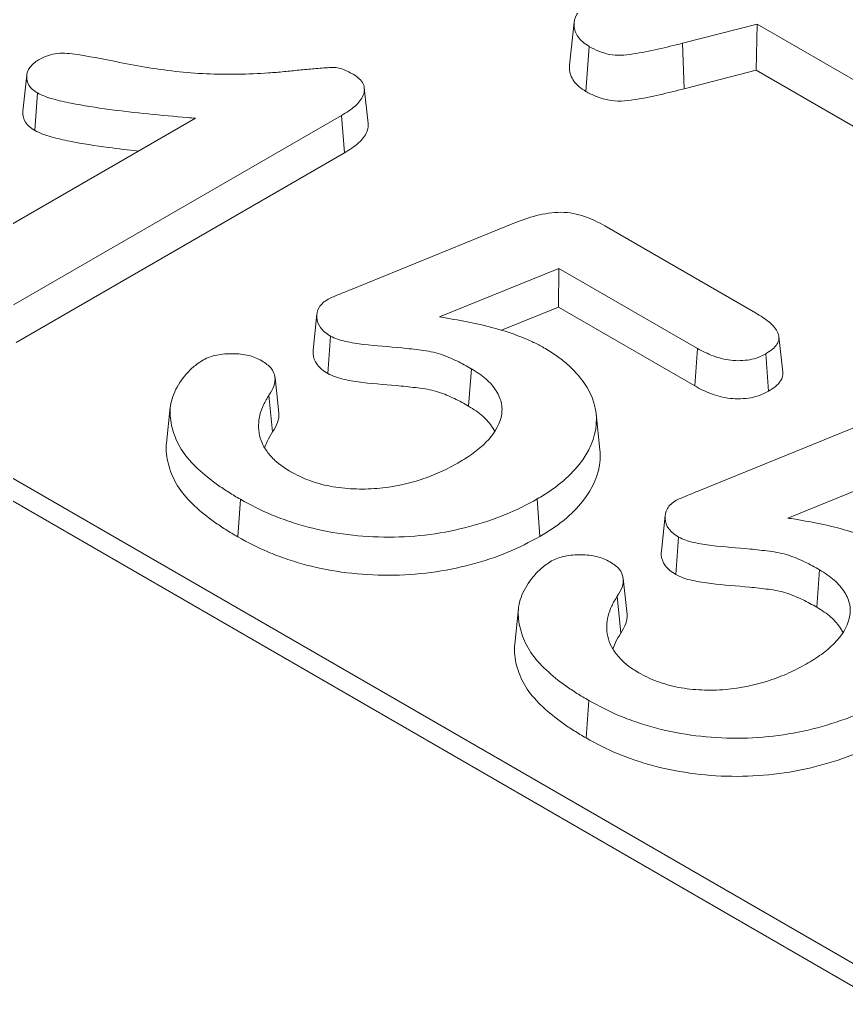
# Model space of a CAD drawing. Header units: millimetres. Extents: x 13 to 608, y 13 to 467.
# Drawn here: x 493.82 to 498.52, y 319.48 to 325.04 of the extents above; entities that cross this region are included whole.
import ezdxf

# ---------------------------------------------------------------- set-up
doc = ezdxf.new("R2010")
doc.units = ezdxf.units.MM
doc.header["$LTSCALE"] = 2.222222
doc.layers.add('Visible (ANSI)', color=7, linetype='Continuous', lineweight=9)
doc.layers.add('Visible Narrow (ANSI)', color=7, linetype='Continuous', lineweight=9)

msp = doc.modelspace()

# ---------------------------------------------------------------- linework, layer by layer
at = {"layer": 'Visible (ANSI)'}
for p, q in [((496.9449, 324.776), (496.9711, 325.0201)), ((498.0111, 325.0103), (497.5867, 324.9012)), ((498.0111, 325.0103), (498.0053, 324.7473)), ((498.9989, 324.44), (498.0111, 325.0103)), ((497.0563, 324.8829), (497.0376, 324.6273)), ((498.0053, 324.7473), (497.5973, 324.6424)), ((498.8586, 324.2546), (498.0053, 324.7473)), ((493.8372, 324.5156), (493.8591, 324.7191)), ((495.7777, 324.6474), (495.7996, 324.4442)), ((493.9192, 324.6187), (493.9039, 324.4055)), ((493.3164, 323.6084), (494.8173, 324.4749)), ((495.6491, 324.4908), (493.7842, 323.4141)), ((495.6491, 324.4908), (495.6649, 324.2779)), ((495.6649, 324.2779), (493.7995, 323.201)), ((490.9306, 323.9431), (507.9012, 314.1451)), ((495.7002, 323.5003), (496.6276, 323.8778)), ((497.1461, 323.8629), (498.0027, 323.3684)), ((496.884, 323.6214), (496.2052, 323.3456)), ((496.884, 323.6214), (496.8815, 323.4008)), ((497.672, 323.1664), (496.884, 323.6214)), ((496.8815, 323.4008), (496.5589, 323.2697)), ((497.6568, 322.9531), (496.8815, 323.4008)), ((495.487, 323.1573), (495.5089, 323.3606)), ((495.5854, 323.237), (495.5701, 323.0238)), ((498.1352, 323.2344), (498.1569, 323.0314)), ((497.672, 323.1664), (497.6568, 322.9531)), ((498.0605, 323.1359), (498.0759, 322.9227)), ((496.3867, 323.0511), (496.3711, 322.8382)), ((495.2703, 323.001), (495.2921, 322.7977)), ((495.2359, 322.9004), (495.2564, 322.6919)), ((494.653, 322.6285), (494.6748, 322.832)), ((497.096, 322.7942), (497.1178, 322.5908)), ((497.6801, 322.3572), (498.6075, 322.7347)), ((498.8639, 322.4783), (498.1851, 322.2025)), ((495.0741, 322.3087), (495.0587, 322.0955)), ((496.7612, 322.3109), (496.7766, 322.0978)), ((497.4669, 322.0142), (497.4888, 322.2175)), ((497.5653, 322.0939), (497.55, 321.8807)), ((498.3666, 321.908), (498.351, 321.6951)), ((497.2502, 321.8579), (497.272, 321.6546)), ((497.2158, 321.7573), (497.2363, 321.5488)), ((496.6329, 321.4854), (496.6547, 321.6889)), ((497.054, 321.1656), (497.0386, 320.9525))]:
    msp.add_line(p, q, dxfattribs=at)
for points, knots in [([(497.0563, 324.8829), (497.0429, 324.8916), (497.0302, 324.8998), (497.0095, 324.9171), (497.0008, 324.9268), (496.9794, 324.9572), (496.9719, 324.9791), (496.9693, 325.0235), (496.9743, 325.0454), (496.9931, 325.0763), (497.001, 325.0862), (497.0204, 325.1035), (497.0326, 325.1115), (497.0461, 325.1203)], [0, 0, 0, 0, 0.0000553088, 0.0000553088, 0.0001117692, 0.0001117692, 0.0002246901, 0.0002246901, 0.000337611, 0.000337611, 0.0003940714, 0.0003940714, 0.0004493143, 0.0004493143, 0.0004493143, 0.0004493143]), ([(497.5867, 324.9012), (497.4944, 324.8779), (497.4013, 324.8549), (497.2823, 324.8365), (497.2592, 324.8336), (497.214, 324.8321), (497.1928, 324.8338), (497.1503, 324.8422), (497.1297, 324.8486), (497.0921, 324.8639), (497.0747, 324.8731), (497.0563, 324.8829)], [0, 0, 0, 0, 0.0002897529, 0.0002897529, 0.0003622128, 0.0003622128, 0.0004346727, 0.0004346727, 0.0005071326, 0.0005071326, 0.0005783945, 0.0005783945, 0.0005783945, 0.0005783945]), ([(493.9262, 324.8066), (493.9413, 324.8146), (493.9553, 324.8219), (493.986, 324.8337), (494.0029, 324.8384), (494.0377, 324.8442), (494.0551, 324.845), (494.0926, 324.8435), (494.1118, 324.8413), (494.2099, 324.828), (494.2876, 324.8123), (494.3651, 324.7966), (494.3651, 324.7966), (494.3651, 324.7966), (494.3652, 324.7966)], [0, 0, 0, 0, 0.0000578435, 0.0000578435, 0.0001167059, 0.0001167059, 0.0001755683, 0.0001755683, 0.0002344307, 0.0002344307, 0.0004698802, 0.0004698802, 0.0004698802, 0.0004699587, 0.0004699587, 0.0004699587, 0.0004699587]), ([(493.9192, 324.6187), (493.9086, 324.6255), (493.8989, 324.6319), (493.8832, 324.6456), (493.8767, 324.6532), (493.8622, 324.6774), (493.8581, 324.6953), (493.8592, 324.7304), (493.8652, 324.7475), (493.8824, 324.7719), (493.8893, 324.7796), (493.9055, 324.7932), (493.9155, 324.7997), (493.9262, 324.8066)], [0, 0, 0, 0, 0.0000431469, 0.0000431469, 0.0000877019, 0.0000877019, 0.0001768119, 0.0001768119, 0.0002659218, 0.0002659218, 0.0003104768, 0.0003104768, 0.0003540597, 0.0003540597, 0.0003540597, 0.0003540597]), ([(494.3652, 324.7966), (494.3652, 324.7966), (494.3652, 324.7966), (494.3652, 324.7966), (494.4204, 324.7857), (494.4761, 324.7748), (494.5893, 324.7559), (494.6466, 324.7477), (494.8205, 324.7281), (494.9396, 324.7229), (495.1165, 324.726), (495.1753, 324.7284), (495.2633, 324.7344), (495.2925, 324.7369), (495.3507, 324.7426), (495.3788, 324.7456), (495.4364, 324.751), (495.4645, 324.7537), (495.5227, 324.7584), (495.5517, 324.7612), (495.5933, 324.7636), (495.6055, 324.7639), (495.6282, 324.7615), (495.6391, 324.7587), (495.673, 324.7474), (495.6929, 324.7369), (495.7139, 324.7255)], [0, 0, 0, 0, 0.000000081, 0.000000081, 0.000000081, 0.000172269, 0.000172269, 0.000344457, 0.000344457, 0.000688833, 0.000688833, 0.000861021, 0.000861021, 0.000947115, 0.000947115, 0.001033209, 0.001033209, 0.001119303, 0.001119303, 0.001205397, 0.001205397, 0.001248444, 0.001248444, 0.001291491, 0.001291491, 0.001376568, 0.001376568, 0.001376568, 0.001376568]), ([(497.0376, 324.6273), (497.0238, 324.6362), (497.0101, 324.6451), (496.9867, 324.6646), (496.9771, 324.6752), (496.9538, 324.7084), (496.9458, 324.732), (496.944, 324.7625), (496.9441, 324.7693), (496.9449, 324.776)], [0, 0, 0, 0, 0.0000613806, 0.0000613806, 0.0001227611, 0.0001227611, 0.0002455222, 0.0002455222, 0.0002801581, 0.0002801581, 0.0002801581, 0.0002801581]), ([(495.7139, 324.7255), (495.7274, 324.7167), (495.7398, 324.7084), (495.7596, 324.6905), (495.7671, 324.6808), (495.7762, 324.6602), (495.7782, 324.649), (495.7782, 324.6271), (495.7759, 324.6163), (495.7626, 324.584), (495.7469, 324.5629), (495.7042, 324.5253), (495.677, 324.5082), (495.6491, 324.4908)], [0, 0, 0, 0, 0.0000566402, 0.0000566402, 0.0001142383, 0.0001142383, 0.0001718363, 0.0001718363, 0.0002294344, 0.0002294344, 0.0003446305, 0.0003446305, 0.0004594425, 0.0004594425, 0.0004594425, 0.0004594425]), ([(497.5973, 324.6424), (497.5045, 324.6189), (497.4109, 324.5957), (497.2884, 324.5768), (497.2635, 324.5736), (497.2127, 324.572), (497.1871, 324.5739), (497.139, 324.5835), (497.1163, 324.5905), (497.0749, 324.6074), (497.0562, 324.6173), (497.0376, 324.6273)], [0, 0, 0, 0, 0.0003047867, 0.0003047867, 0.0003809833, 0.0003809833, 0.00045718, 0.00045718, 0.0005333766, 0.0005333766, 0.0006095733, 0.0006095733, 0.0006095733, 0.0006095733]), ([(494.8173, 324.4749), (494.8029, 324.4762), (494.7886, 324.4774), (494.7743, 324.4786), (494.6243, 324.4916), (494.4749, 324.5055), (494.2545, 324.5351), (494.1813, 324.5461), (494.0757, 324.5673), (494.0409, 324.5753), (493.9912, 324.5891), (493.9754, 324.5941), (493.947, 324.6052), (493.9333, 324.6118), (493.9192, 324.6187)], [0, 0, 0, 0, 0.0000429089, 0.0000429089, 0.0000429089, 0.0004926542, 0.0004926542, 0.0007175269, 0.0007175269, 0.0008299633, 0.0008299633, 0.0008861815, 0.0008861815, 0.0009408585, 0.0009408585, 0.0009408585, 0.0009408585]), ([(493.9039, 324.4055), (493.893, 324.4125), (493.882, 324.4196), (493.8639, 324.4354), (493.8566, 324.444), (493.8404, 324.4709), (493.8361, 324.49), (493.8369, 324.5112), (493.837, 324.5134), (493.8372, 324.5156)], [0, 0, 0, 0, 0.0000487659, 0.0000487659, 0.0000975318, 0.0000975318, 0.0001950636, 0.0001950636, 0.0002064146, 0.0002064146, 0.0002064146, 0.0002064146]), ([(494.494, 324.2883), (494.4367, 324.2944), (494.3797, 324.3012), (494.2491, 324.3187), (494.1754, 324.3298), (494.0679, 324.3514), (494.0326, 324.3595), (493.9811, 324.3738), (493.9644, 324.379), (493.933, 324.3913), (493.9185, 324.3984), (493.9039, 324.4055)], [0.0002807813, 0.0002807813, 0.0002807813, 0.0002807813, 0.0004553684, 0.0004553684, 0.0006830526, 0.0006830526, 0.0007968947, 0.0007968947, 0.0008538157, 0.0008538157, 0.0009107368, 0.0009107368, 0.0009107368, 0.0009107368]), ([(495.7996, 324.4442), (495.7999, 324.4407), (495.8001, 324.4373), (495.8001, 324.422), (495.7976, 324.4101), (495.7832, 324.3752), (495.7665, 324.353), (495.7211, 324.3131), (495.6928, 324.2954), (495.6649, 324.2779)], [0.0001662235, 0.0001662235, 0.0001662235, 0.0001662235, 0.0001837106, 0.0001837106, 0.0002449474, 0.0002449474, 0.0003674212, 0.0003674212, 0.0004898949, 0.0004898949, 0.0004898949, 0.0004898949]), ([(496.6276, 323.8778), (496.67, 323.8942), (496.7116, 323.9098), (496.8015, 323.9326), (496.8495, 323.9404), (496.943, 323.9401), (496.9887, 323.9307), (497.0726, 323.9022), (497.1089, 323.8833), (497.1461, 323.8629)], [0, 0, 0, 0, 0.0001439918, 0.0001439918, 0.0002882148, 0.0002882148, 0.0004324379, 0.0004324379, 0.0005763771, 0.0005763771, 0.0005763771, 0.0005763771]), ([(495.5728, 323.4471), (495.5916, 323.4561), (495.6133, 323.4647), (495.6566, 323.4823), (495.6784, 323.4913), (495.7002, 323.5003)], [0, 0, 0, 0, 0.0000777844, 0.0000777844, 0.0001571901, 0.0001571901, 0.0001571901, 0.0001571901]), ([(495.5854, 323.237), (495.5737, 323.2446), (495.5626, 323.2519), (495.5439, 323.2672), (495.5359, 323.2757), (495.5164, 323.3025), (495.5097, 323.3217), (495.5072, 323.3612), (495.5109, 323.381), (495.5264, 323.4083), (495.5333, 323.417), (495.5504, 323.4323), (495.5611, 323.4394), (495.5728, 323.4471)], [0, 0, 0, 0, 0.0000486838, 0.0000486838, 0.0000988791, 0.0000988791, 0.0001992696, 0.0001992696, 0.00029966, 0.00029966, 0.0003498553, 0.0003498553, 0.0003985627, 0.0003985627, 0.0003985627, 0.0003985627]), ([(496.2052, 323.3456), (496.2198, 323.3431), (496.2344, 323.3407), (496.249, 323.3383), (496.3509, 323.3213), (496.4502, 323.3017), (496.5906, 323.2605), (496.6357, 323.2455), (496.7, 323.2195), (496.7211, 323.2105), (496.7606, 323.1916), (496.7791, 323.1813), (496.7983, 323.1707)], [0, 0, 0, 0, 0.0000451342, 0.0000451342, 0.0000451342, 0.000359879, 0.000359879, 0.0005172514, 0.0005172514, 0.0005959377, 0.0005959377, 0.0006740786, 0.0006740786, 0.0006740786, 0.0006740786]), ([(498.0027, 323.3684), (498.0313, 323.351), (498.0586, 323.3341), (498.1032, 323.2963), (498.121, 323.2757), (498.1389, 323.233), (498.1373, 323.2113), (498.1176, 323.1804), (498.1088, 323.1706), (498.0875, 323.1529), (498.0744, 323.1446), (498.0605, 323.1359)], [0, 0, 0, 0, 0.0001146456, 0.0001146456, 0.000229547, 0.000229547, 0.0003444485, 0.0003444485, 0.0004018993, 0.0004018993, 0.0004583508, 0.0004583508, 0.0004583508, 0.0004583508]), ([(496.3867, 323.0511), (496.3866, 323.0512), (496.3865, 323.0512), (496.3864, 323.0513), (496.3602, 323.0662), (496.3331, 323.0815), (496.2747, 323.1093), (496.2446, 323.1223), (496.1768, 323.1447), (496.1378, 323.152), (496.0645, 323.1613), (496.0284, 323.1656), (495.9182, 323.1763), (495.8447, 323.1809), (495.739, 323.1935), (495.7044, 323.1989), (495.6552, 323.21), (495.6397, 323.2141), (495.6123, 323.2241), (495.5991, 323.2304), (495.5854, 323.237)], [0, 0, 0, 0, 0.000000479, 0.000000479, 0.000000479, 0.0001117507, 0.0001117507, 0.0002230223, 0.0002230223, 0.0003342939, 0.0003342939, 0.0004455656, 0.0004455656, 0.0006681088, 0.0006681088, 0.0007793805, 0.0007793805, 0.0008350163, 0.0008350163, 0.0008890037, 0.0008890037, 0.0008890037, 0.0008890037]), ([(494.8629, 323.1014), (494.8752, 323.1077), (494.8864, 323.1132), (494.9109, 323.1222), (494.9248, 323.1258), (494.968, 323.1344), (494.9995, 323.1367), (495.0619, 323.1365), (495.0922, 323.1333), (495.134, 323.123), (495.1472, 323.1187), (495.1713, 323.1086), (495.1829, 323.1025), (495.195, 323.0961)], [0, 0, 0, 0, 0.0000444425, 0.0000444425, 0.0000901183, 0.0000901183, 0.0001814698, 0.0001814698, 0.0002728212, 0.0002728212, 0.000318497, 0.000318497, 0.0003633126, 0.0003633126, 0.0003633126, 0.0003633126]), ([(495.5701, 323.0238), (495.558, 323.0316), (495.5459, 323.0395), (495.5251, 323.0566), (495.5163, 323.0659), (495.4951, 323.095), (495.488, 323.1159), (495.4862, 323.1437), (495.4863, 323.1505), (495.487, 323.1573)], [0, 0, 0, 0, 0.0000541038, 0.0000541038, 0.0001082076, 0.0001082076, 0.0002164151, 0.0002164151, 0.0002515757, 0.0002515757, 0.0002515757, 0.0002515757]), ([(496.7983, 323.1707), (496.8224, 323.1559), (496.8462, 323.1413), (496.8904, 323.1109), (496.911, 323.0948), (496.9687, 323.0449), (497.0009, 323.0095), (497.0775, 322.898), (497.1027, 322.8179), (497.0913, 322.6582), (497.0573, 322.5791), (496.9704, 322.47), (496.9357, 322.4351), (496.8759, 322.386), (496.8547, 322.3702), (496.8096, 322.3401), (496.7855, 322.3255), (496.7612, 322.3109)], [0, 0, 0, 0, 0.000102453, 0.000102453, 0.000205447, 0.000205447, 0.000411434, 0.000411434, 0.000823408, 0.000823408, 0.001235382, 0.001235382, 0.001441369, 0.001441369, 0.001544362, 0.001544362, 0.001646814, 0.001646814, 0.001646814, 0.001646814]), ([(498.0605, 323.1359), (498.0459, 323.1283), (498.0322, 323.1213), (498.0027, 323.11), (497.9865, 323.1056), (497.9524, 323.0995), (497.9341, 323.0977), (497.8978, 323.0964), (497.8801, 323.0971), (497.8267, 323.1034), (497.7919, 323.1122), (497.7294, 323.1359), (497.701, 323.1509), (497.672, 323.1664)], [0, 0, 0, 0, 0.0000539712, 0.0000539712, 0.0001089401, 0.0001089401, 0.0001639089, 0.0001639089, 0.0002188777, 0.0002188777, 0.0003288154, 0.0003288154, 0.0004383748, 0.0004383748, 0.0004383748, 0.0004383748]), ([(495.0741, 322.3087), (495.0512, 322.3221), (495.0285, 322.3353), (494.9852, 322.3627), (494.9644, 322.3769), (494.9029, 322.4205), (494.8654, 322.4504), (494.798, 322.5139), (494.7684, 322.5467), (494.7223, 322.6154), (494.7056, 322.6513), (494.6818, 322.7242), (494.6742, 322.7612), (494.6726, 322.8349), (494.6794, 322.8715), (494.7093, 322.943), (494.731, 322.9782), (494.7717, 323.0281), (494.7868, 323.0444), (494.8213, 323.0741), (494.8414, 323.0874), (494.8629, 323.1014)], [0, 0, 0, 0, 0.000095346, 0.000095346, 0.000190958, 0.000190958, 0.000382181, 0.000382181, 0.000573404, 0.000573404, 0.000764628, 0.000764628, 0.000955851, 0.000955851, 0.001147075, 0.001147075, 0.001338298, 0.001338298, 0.00143391, 0.00143391, 0.001528198, 0.001528198, 0.001528198, 0.001528198]), ([(495.195, 323.0961), (495.2167, 323.0825), (495.2351, 323.0696), (495.26, 323.039), (495.2673, 323.0219), (495.2724, 322.9872), (495.2699, 322.9696), (495.2577, 322.9348), (495.2474, 322.9181), (495.2359, 322.9005), (495.2359, 322.9005), (495.2359, 322.9004), (495.2359, 322.9004)], [0, 0, 0, 0, 0.0000893344, 0.0000893344, 0.000179539, 0.000179539, 0.0002697437, 0.0002697437, 0.0003599483, 0.0003599483, 0.0003599483, 0.0003601643, 0.0003601643, 0.0003601643, 0.0003601643]), ([(496.3711, 322.8382), (496.3448, 322.8531), (496.3184, 322.868), (496.2616, 322.895), (496.2318, 322.9078), (496.1679, 322.9289), (496.1325, 322.9356), (496.0605, 322.9447), (496.0244, 322.9491), (495.9154, 322.9596), (495.842, 322.9642), (495.7338, 322.9771), (495.6982, 322.9826), (495.6464, 322.9943), (495.6296, 322.9987), (495.5985, 323.0101), (495.5843, 323.0169), (495.5701, 323.0238)], [0, 0, 0, 0, 0.0001117653, 0.0001117653, 0.0002235306, 0.0002235306, 0.0003352959, 0.0003352959, 0.0004470612, 0.0004470612, 0.0006705918, 0.0006705918, 0.000782357, 0.000782357, 0.0008382397, 0.0008382397, 0.0008941223, 0.0008941223, 0.0008941223, 0.0008941223]), ([(496.3106, 322.5151), (496.3107, 322.5152), (496.3109, 322.5152), (496.311, 322.5153), (496.3401, 322.5329), (496.37, 322.551), (496.4238, 322.5903), (496.4481, 322.611), (496.5129, 322.6762), (496.5432, 322.7245), (496.5614, 322.7997), (496.5629, 322.8252), (496.5538, 322.876), (496.5431, 322.901), (496.5128, 322.9485), (496.4937, 322.9714), (496.4455, 323.014), (496.4157, 323.0332), (496.3871, 323.0509), (496.387, 323.051), (496.3868, 323.051), (496.3867, 323.0511)], [0, 0, 0, 0, 0.000000556, 0.000000556, 0.000000556, 0.000130358, 0.000130358, 0.000260161, 0.000260161, 0.000519766, 0.000519766, 0.000649569, 0.000649569, 0.000779371, 0.000779371, 0.000909174, 0.000909174, 0.001038977, 0.001038977, 0.001038977, 0.001039465, 0.001039465, 0.001039465, 0.001039465]), ([(498.1569, 323.0314), (498.1587, 323.0148), (498.1547, 322.9979), (498.1375, 322.9709), (498.1278, 322.9601), (498.1041, 322.9405), (498.09, 322.9316), (498.0759, 322.9227)], [0.000284328, 0.000284328, 0.000284328, 0.000284328, 0.0003699541, 0.0003699541, 0.0004316131, 0.0004316131, 0.0004932721, 0.0004932721, 0.0004932721, 0.0004932721]), ([(495.2359, 322.9004), (495.2358, 322.9003), (495.2358, 322.9003), (495.2358, 322.9003), (495.2249, 322.8824), (495.2139, 322.8644), (495.1959, 322.827), (495.1893, 322.8078), (495.1755, 322.7503), (495.1736, 322.711), (495.1869, 322.6531), (495.1935, 322.6339), (495.2129, 322.5962), (495.2258, 322.578), (495.2556, 322.5431), (495.2726, 322.526), (495.3131, 322.4941), (495.3361, 322.4799), (495.3583, 322.4661), (495.3585, 322.466), (495.3587, 322.4658), (495.3588, 322.4657)], [0, 0, 0, 0, 0.000000239, 0.000000239, 0.000000239, 0.0001003437, 0.0001003437, 0.0002004483, 0.0002004483, 0.0004006576, 0.0004006576, 0.0005007622, 0.0005007622, 0.0006008668, 0.0006008668, 0.0007009715, 0.0007009715, 0.0008010761, 0.0008010761, 0.0008010761, 0.0008018084, 0.0008018084, 0.0008018084, 0.0008018084]), ([(498.0759, 322.9227), (498.0611, 322.9151), (498.0462, 322.9074), (498.0131, 322.8948), (497.9949, 322.8897), (497.9569, 322.8829), (497.9371, 322.881), (497.8974, 322.8797), (497.8774, 322.8804), (497.8189, 322.8873), (497.7818, 322.8968), (497.7154, 322.9219), (497.6859, 322.9376), (497.6568, 322.9531)], [0, 0, 0, 0, 0.0000592438, 0.0000592438, 0.0001184875, 0.0001184875, 0.0001777313, 0.0001777313, 0.0002369751, 0.0002369751, 0.0003554626, 0.0003554626, 0.0004739501, 0.0004739501, 0.0004739501, 0.0004739501]), ([(495.2921, 322.7977), (495.294, 322.7802), (495.2913, 322.7627), (495.2788, 322.7272), (495.2678, 322.7095), (495.2564, 322.6919)], [0.0001996543, 0.0001996543, 0.0001996543, 0.0001996543, 0.0002897185, 0.0002897185, 0.0003862913, 0.0003862913, 0.0003862913, 0.0003862913]), ([(496.5199, 322.6944), (496.5162, 322.7017), (496.512, 322.709), (496.4928, 322.7391), (496.4744, 322.7612), (496.4282, 322.8021), (496.3998, 322.8204), (496.3711, 322.8382)], [0.0007140039, 0.0007140039, 0.0007140039, 0.0007140039, 0.0007535228, 0.0007535228, 0.0008791099, 0.0008791099, 0.001004697, 0.001004697, 0.001004697, 0.001004697]), ([(495.2564, 322.6919), (495.2455, 322.6741), (495.2347, 322.6563), (495.22, 322.6258), (495.2152, 322.6133), (495.2113, 322.6006)], [0, 0, 0, 0, 0.0000970815, 0.0000970815, 0.0001631252, 0.0001631252, 0.0001631252, 0.0001631252]), ([(495.0587, 322.0955), (495.0357, 322.109), (495.0128, 322.1224), (494.9687, 322.1503), (494.9476, 322.1647), (494.8856, 322.2086), (494.8473, 322.2392), (494.7789, 322.3036), (494.7485, 322.3372), (494.7013, 322.4076), (494.6843, 322.4442), (494.66, 322.5184), (494.6523, 322.556), (494.6512, 322.6054), (494.6517, 322.617), (494.653, 322.6285)], [0, 0, 0, 0, 0.00009764, 0.00009764, 0.000195281, 0.000195281, 0.000390562, 0.000390562, 0.000585843, 0.000585843, 0.000781123, 0.000781123, 0.000976404, 0.000976404, 0.001036267, 0.001036267, 0.001036267, 0.001036267]), ([(497.1178, 322.5908), (497.1199, 322.5717), (497.1202, 322.5525), (497.113, 322.4518), (497.0783, 322.3711), (496.9897, 322.2599), (496.9544, 322.2244), (496.8934, 322.1743), (496.8717, 322.1581), (496.8255, 322.1273), (496.8011, 322.1125), (496.7766, 322.0978)], [0.0007418289, 0.0007418289, 0.0007418289, 0.0007418289, 0.0008403918, 0.0008403918, 0.0012605877, 0.0012605877, 0.0014706857, 0.0014706857, 0.0015757347, 0.0015757347, 0.0016807837, 0.0016807837, 0.0016807837, 0.0016807837]), ([(495.3588, 322.4657), (495.359, 322.4657), (495.3592, 322.4656), (495.3593, 322.4655), (495.3906, 322.4485), (495.4249, 322.4307), (495.5011, 322.403), (495.5413, 322.3914), (495.6272, 322.3748), (495.6719, 322.3701), (495.7611, 322.3662), (495.8064, 322.3667), (495.9397, 322.3787), (496.0241, 322.3967), (496.1399, 322.4346), (496.1766, 322.4489), (496.2466, 322.4803), (496.2789, 322.4978), (496.3102, 322.5149), (496.3103, 322.515), (496.3105, 322.515), (496.3106, 322.5151)], [0, 0, 0, 0, 0.000000741, 0.000000741, 0.000000741, 0.000133719, 0.000133719, 0.000266697, 0.000266697, 0.000399675, 0.000399675, 0.000532653, 0.000532653, 0.00079861, 0.00079861, 0.000931588, 0.000931588, 0.001064566, 0.001064566, 0.001064566, 0.001065123, 0.001065123, 0.001065123, 0.001065123]), ([(497.5527, 322.304), (497.5715, 322.313), (497.5932, 322.3216), (497.6365, 322.3392), (497.6583, 322.3482), (497.6801, 322.3572)], [0, 0, 0, 0, 0.0000777844, 0.0000777844, 0.0001571901, 0.0001571901, 0.0001571901, 0.0001571901]), ([(496.7612, 322.3109), (496.7027, 322.279), (496.6449, 322.2484), (496.5161, 322.1957), (496.4472, 322.1726), (496.3038, 322.1347), (496.2285, 322.1196), (496.0753, 322.0992), (495.9964, 322.0941), (495.7601, 322.0935), (495.6025, 322.1134), (495.4229, 322.1603), (495.3883, 322.1709), (495.3197, 322.194), (495.2863, 322.2061), (495.1908, 322.246), (495.1314, 322.2768), (495.0741, 322.3087)], [0, 0, 0, 0, 0.000233397, 0.000233397, 0.000467333, 0.000467333, 0.000701268, 0.000701268, 0.000935204, 0.000935204, 0.001403075, 0.001403075, 0.001520043, 0.001520043, 0.001637011, 0.001637011, 0.001870681, 0.001870681, 0.001870681, 0.001870681]), ([(497.5653, 322.0939), (497.5536, 322.1015), (497.5425, 322.1088), (497.5238, 322.1241), (497.5158, 322.1326), (497.4963, 322.1594), (497.4896, 322.1786), (497.4871, 322.2181), (497.4908, 322.2379), (497.5063, 322.2652), (497.5132, 322.2739), (497.5303, 322.2892), (497.541, 322.2963), (497.5527, 322.304)], [0, 0, 0, 0, 0.0000486838, 0.0000486838, 0.0000988791, 0.0000988791, 0.0001992696, 0.0001992696, 0.00029966, 0.00029966, 0.0003498553, 0.0003498553, 0.0003985627, 0.0003985627, 0.0003985627, 0.0003985627]), ([(498.1851, 322.2025), (498.1997, 322.2), (498.2143, 322.1976), (498.2289, 322.1952), (498.3308, 322.1782), (498.4301, 322.1586), (498.5705, 322.1174), (498.6156, 322.1024), (498.6799, 322.0764), (498.701, 322.0674), (498.7405, 322.0485), (498.759, 322.0382), (498.7782, 322.0276)], [0, 0, 0, 0, 0.0000451342, 0.0000451342, 0.0000451342, 0.000359879, 0.000359879, 0.0005172514, 0.0005172514, 0.0005959377, 0.0005959377, 0.0006740786, 0.0006740786, 0.0006740786, 0.0006740786]), ([(496.7766, 322.0978), (496.7181, 322.0659), (496.6588, 322.0345), (496.5275, 321.9808), (496.4577, 321.9573), (496.3115, 321.9187), (496.2351, 321.9034), (496.0785, 321.8826), (495.9981, 321.8774), (495.757, 321.8767), (495.5963, 321.897), (495.4132, 321.9448), (495.3777, 321.9557), (495.3083, 321.9792), (495.2741, 321.9914), (495.1765, 322.0322), (495.1165, 322.0634), (495.0587, 322.0955)], [0, 0, 0, 0, 0.000238037, 0.000238037, 0.000476074, 0.000476074, 0.00071411, 0.00071411, 0.000952147, 0.000952147, 0.001428221, 0.001428221, 0.001547239, 0.001547239, 0.001666257, 0.001666257, 0.001904294, 0.001904294, 0.001904294, 0.001904294]), ([(498.3666, 321.908), (498.3665, 321.9081), (498.3664, 321.9081), (498.3663, 321.9082), (498.3401, 321.9231), (498.313, 321.9384), (498.2546, 321.9662), (498.2245, 321.9792), (498.1567, 322.0016), (498.1177, 322.0089), (498.0444, 322.0182), (498.0083, 322.0225), (497.8981, 322.0332), (497.8246, 322.0378), (497.7189, 322.0504), (497.6843, 322.0558), (497.6351, 322.0669), (497.6196, 322.071), (497.5922, 322.081), (497.579, 322.0873), (497.5653, 322.0939)], [0, 0, 0, 0, 0.000000479, 0.000000479, 0.000000479, 0.0001117507, 0.0001117507, 0.0002230223, 0.0002230223, 0.0003342939, 0.0003342939, 0.0004455656, 0.0004455656, 0.0006681088, 0.0006681088, 0.0007793805, 0.0007793805, 0.0008350163, 0.0008350163, 0.0008890037, 0.0008890037, 0.0008890037, 0.0008890037]), ([(497.55, 321.8807), (497.5379, 321.8885), (497.5258, 321.8964), (497.505, 321.9135), (497.4962, 321.9228), (497.475, 321.9519), (497.4679, 321.9728), (497.4661, 322.0006), (497.4662, 322.0074), (497.4669, 322.0142)], [0, 0, 0, 0, 0.0000541038, 0.0000541038, 0.0001082076, 0.0001082076, 0.0002164151, 0.0002164151, 0.0002515757, 0.0002515757, 0.0002515757, 0.0002515757]), ([(497.054, 321.1656), (497.0311, 321.179), (497.0084, 321.1922), (496.9651, 321.2196), (496.9443, 321.2338), (496.8828, 321.2774), (496.8453, 321.3073), (496.7779, 321.3708), (496.7483, 321.4036), (496.7022, 321.4723), (496.6855, 321.5082), (496.6617, 321.5811), (496.6541, 321.6181), (496.6525, 321.6918), (496.6593, 321.7284), (496.6892, 321.8), (496.7109, 321.8351), (496.7516, 321.885), (496.7667, 321.9013), (496.8012, 321.931), (496.8213, 321.9443), (496.8428, 321.9583)], [0, 0, 0, 0, 0.000095346, 0.000095346, 0.000190958, 0.000190958, 0.000382181, 0.000382181, 0.000573404, 0.000573404, 0.000764628, 0.000764628, 0.000955851, 0.000955851, 0.001147075, 0.001147075, 0.001338298, 0.001338298, 0.00143391, 0.00143391, 0.001528198, 0.001528198, 0.001528198, 0.001528198]), ([(496.8428, 321.9583), (496.8551, 321.9646), (496.8663, 321.9701), (496.8908, 321.9791), (496.9047, 321.9827), (496.9479, 321.9913), (496.9793, 321.9937), (497.0418, 321.9934), (497.0721, 321.9902), (497.1139, 321.9799), (497.1271, 321.9756), (497.1512, 321.9655), (497.1628, 321.9594), (497.1749, 321.953)], [0, 0, 0, 0, 0.0000444425, 0.0000444425, 0.0000901183, 0.0000901183, 0.0001814698, 0.0001814698, 0.0002728212, 0.0002728212, 0.000318497, 0.000318497, 0.0003633126, 0.0003633126, 0.0003633126, 0.0003633126]), ([(497.1749, 321.953), (497.1966, 321.9394), (497.215, 321.9265), (497.2399, 321.8959), (497.2472, 321.8788), (497.2523, 321.8441), (497.2498, 321.8265), (497.2376, 321.7917), (497.2273, 321.775), (497.2158, 321.7574), (497.2158, 321.7574), (497.2158, 321.7573), (497.2158, 321.7573)], [0, 0, 0, 0, 0.0000893344, 0.0000893344, 0.000179539, 0.000179539, 0.0002697437, 0.0002697437, 0.0003599483, 0.0003599483, 0.0003599483, 0.0003601643, 0.0003601643, 0.0003601643, 0.0003601643]), ([(498.2905, 321.372), (498.2906, 321.3721), (498.2908, 321.3721), (498.2909, 321.3722), (498.32, 321.3898), (498.3499, 321.4079), (498.4037, 321.4472), (498.428, 321.4679), (498.4928, 321.5331), (498.5231, 321.5814), (498.5413, 321.6566), (498.5428, 321.6821), (498.5337, 321.7329), (498.523, 321.7579), (498.4927, 321.8054), (498.4736, 321.8283), (498.4254, 321.8709), (498.3956, 321.8901), (498.367, 321.9078), (498.3669, 321.9079), (498.3667, 321.9079), (498.3666, 321.908)], [0, 0, 0, 0, 0.000000556, 0.000000556, 0.000000556, 0.000130358, 0.000130358, 0.000260161, 0.000260161, 0.000519766, 0.000519766, 0.000649569, 0.000649569, 0.000779371, 0.000779371, 0.000909174, 0.000909174, 0.001038977, 0.001038977, 0.001038977, 0.001039465, 0.001039465, 0.001039465, 0.001039465]), ([(498.351, 321.6951), (498.3247, 321.71), (498.2983, 321.7249), (498.2415, 321.7519), (498.2117, 321.7647), (498.1478, 321.7858), (498.1124, 321.7926), (498.0404, 321.8017), (498.0043, 321.806), (497.8953, 321.8165), (497.8219, 321.8211), (497.7137, 321.834), (497.6781, 321.8396), (497.6263, 321.8512), (497.6095, 321.8556), (497.5784, 321.867), (497.5642, 321.8738), (497.55, 321.8807)], [0, 0, 0, 0, 0.0001117653, 0.0001117653, 0.0002235306, 0.0002235306, 0.0003352959, 0.0003352959, 0.0004470612, 0.0004470612, 0.0006705918, 0.0006705918, 0.000782357, 0.000782357, 0.0008382397, 0.0008382397, 0.0008941223, 0.0008941223, 0.0008941223, 0.0008941223]), ([(497.2158, 321.7573), (497.2157, 321.7572), (497.2157, 321.7572), (497.2157, 321.7572), (497.2048, 321.7393), (497.1938, 321.7213), (497.1758, 321.6839), (497.1692, 321.6647), (497.1554, 321.6072), (497.1535, 321.5679), (497.1668, 321.51), (497.1734, 321.4908), (497.1928, 321.4531), (497.2057, 321.4349), (497.2355, 321.4), (497.2525, 321.3829), (497.293, 321.351), (497.316, 321.3368), (497.3382, 321.323), (497.3384, 321.3229), (497.3386, 321.3228), (497.3387, 321.3227)], [0, 0, 0, 0, 0.000000239, 0.000000239, 0.000000239, 0.0001003437, 0.0001003437, 0.0002004483, 0.0002004483, 0.0004006576, 0.0004006576, 0.0005007622, 0.0005007622, 0.0006008668, 0.0006008668, 0.0007009715, 0.0007009715, 0.0008010761, 0.0008010761, 0.0008010761, 0.0008018084, 0.0008018084, 0.0008018084, 0.0008018084]), ([(498.4998, 321.5513), (498.4961, 321.5586), (498.4919, 321.5659), (498.4727, 321.596), (498.4543, 321.6182), (498.4081, 321.659), (498.3797, 321.6773), (498.351, 321.6951)], [0.0007140039, 0.0007140039, 0.0007140039, 0.0007140039, 0.0007535228, 0.0007535228, 0.0008791099, 0.0008791099, 0.001004697, 0.001004697, 0.001004697, 0.001004697]), ([(497.272, 321.6546), (497.2739, 321.6371), (497.2712, 321.6196), (497.2587, 321.5841), (497.2477, 321.5664), (497.2363, 321.5488)], [0.0001996543, 0.0001996543, 0.0001996543, 0.0001996543, 0.0002897185, 0.0002897185, 0.0003862913, 0.0003862913, 0.0003862913, 0.0003862913]), ([(497.2363, 321.5488), (497.2254, 321.531), (497.2146, 321.5132), (497.1999, 321.4827), (497.1951, 321.4702), (497.1912, 321.4575)], [0, 0, 0, 0, 0.0000970815, 0.0000970815, 0.0001631252, 0.0001631252, 0.0001631252, 0.0001631252]), ([(497.0386, 320.9525), (497.0156, 320.9659), (496.9927, 320.9793), (496.9486, 321.0072), (496.9275, 321.0216), (496.8655, 321.0655), (496.8272, 321.0961), (496.7588, 321.1605), (496.7284, 321.1941), (496.6812, 321.2645), (496.6642, 321.3011), (496.6399, 321.3753), (496.6322, 321.4129), (496.6311, 321.4623), (496.6316, 321.4739), (496.6329, 321.4854)], [0, 0, 0, 0, 0.00009764, 0.00009764, 0.000195281, 0.000195281, 0.000390562, 0.000390562, 0.000585843, 0.000585843, 0.000781123, 0.000781123, 0.000976404, 0.000976404, 0.001036267, 0.001036267, 0.001036267, 0.001036267]), ([(497.3387, 321.3227), (497.3389, 321.3226), (497.3391, 321.3225), (497.3392, 321.3224), (497.3705, 321.3054), (497.4048, 321.2876), (497.481, 321.2599), (497.5212, 321.2483), (497.6071, 321.2317), (497.6518, 321.227), (497.741, 321.2231), (497.7863, 321.2236), (497.9196, 321.2356), (498.004, 321.2536), (498.1198, 321.2915), (498.1565, 321.3058), (498.2265, 321.3372), (498.2588, 321.3547), (498.2901, 321.3718), (498.2902, 321.3719), (498.2904, 321.3719), (498.2905, 321.372)], [0, 0, 0, 0, 0.000000741, 0.000000741, 0.000000741, 0.000133719, 0.000133719, 0.000266697, 0.000266697, 0.000399675, 0.000399675, 0.000532653, 0.000532653, 0.00079861, 0.00079861, 0.000931588, 0.000931588, 0.001064566, 0.001064566, 0.001064566, 0.001065123, 0.001065123, 0.001065123, 0.001065123]), ([(498.7411, 321.1678), (498.6826, 321.1359), (498.6248, 321.1053), (498.496, 321.0526), (498.4271, 321.0295), (498.2837, 320.9916), (498.2084, 320.9765), (498.0552, 320.9561), (497.9763, 320.951), (497.74, 320.9504), (497.5824, 320.9703), (497.4028, 321.0172), (497.3682, 321.0278), (497.2996, 321.0509), (497.2662, 321.063), (497.1706, 321.1029), (497.1113, 321.1337), (497.054, 321.1656)], [0, 0, 0, 0, 0.000233397, 0.000233397, 0.000467333, 0.000467333, 0.000701268, 0.000701268, 0.000935204, 0.000935204, 0.001403075, 0.001403075, 0.001520043, 0.001520043, 0.001637011, 0.001637011, 0.001870681, 0.001870681, 0.001870681, 0.001870681]), ([(498.7565, 320.9547), (498.698, 320.9228), (498.6387, 320.8914), (498.5074, 320.8377), (498.4376, 320.8142), (498.2914, 320.7756), (498.215, 320.7603), (498.0584, 320.7395), (497.978, 320.7343), (497.7369, 320.7336), (497.5762, 320.7539), (497.3931, 320.8017), (497.3576, 320.8126), (497.2882, 320.8361), (497.254, 320.8483), (497.1564, 320.8891), (497.0964, 320.9203), (497.0386, 320.9525)], [0, 0, 0, 0, 0.000238037, 0.000238037, 0.000476074, 0.000476074, 0.00071411, 0.00071411, 0.000952147, 0.000952147, 0.001428221, 0.001428221, 0.001547239, 0.001547239, 0.001666257, 0.001666257, 0.001904294, 0.001904294, 0.001904294, 0.001904294])]:
    msp.add_open_spline(points, degree=3, knots=knots, dxfattribs=at)
at = {"layer": 'Visible Narrow (ANSI)'}
for p, q in [((497.5867, 324.9012), (497.5973, 324.6424)), ((491.2547, 323.8852), (508.2252, 314.0872))]:
    msp.add_line(p, q, dxfattribs=at)

doc.saveas('drawing.dxf')
